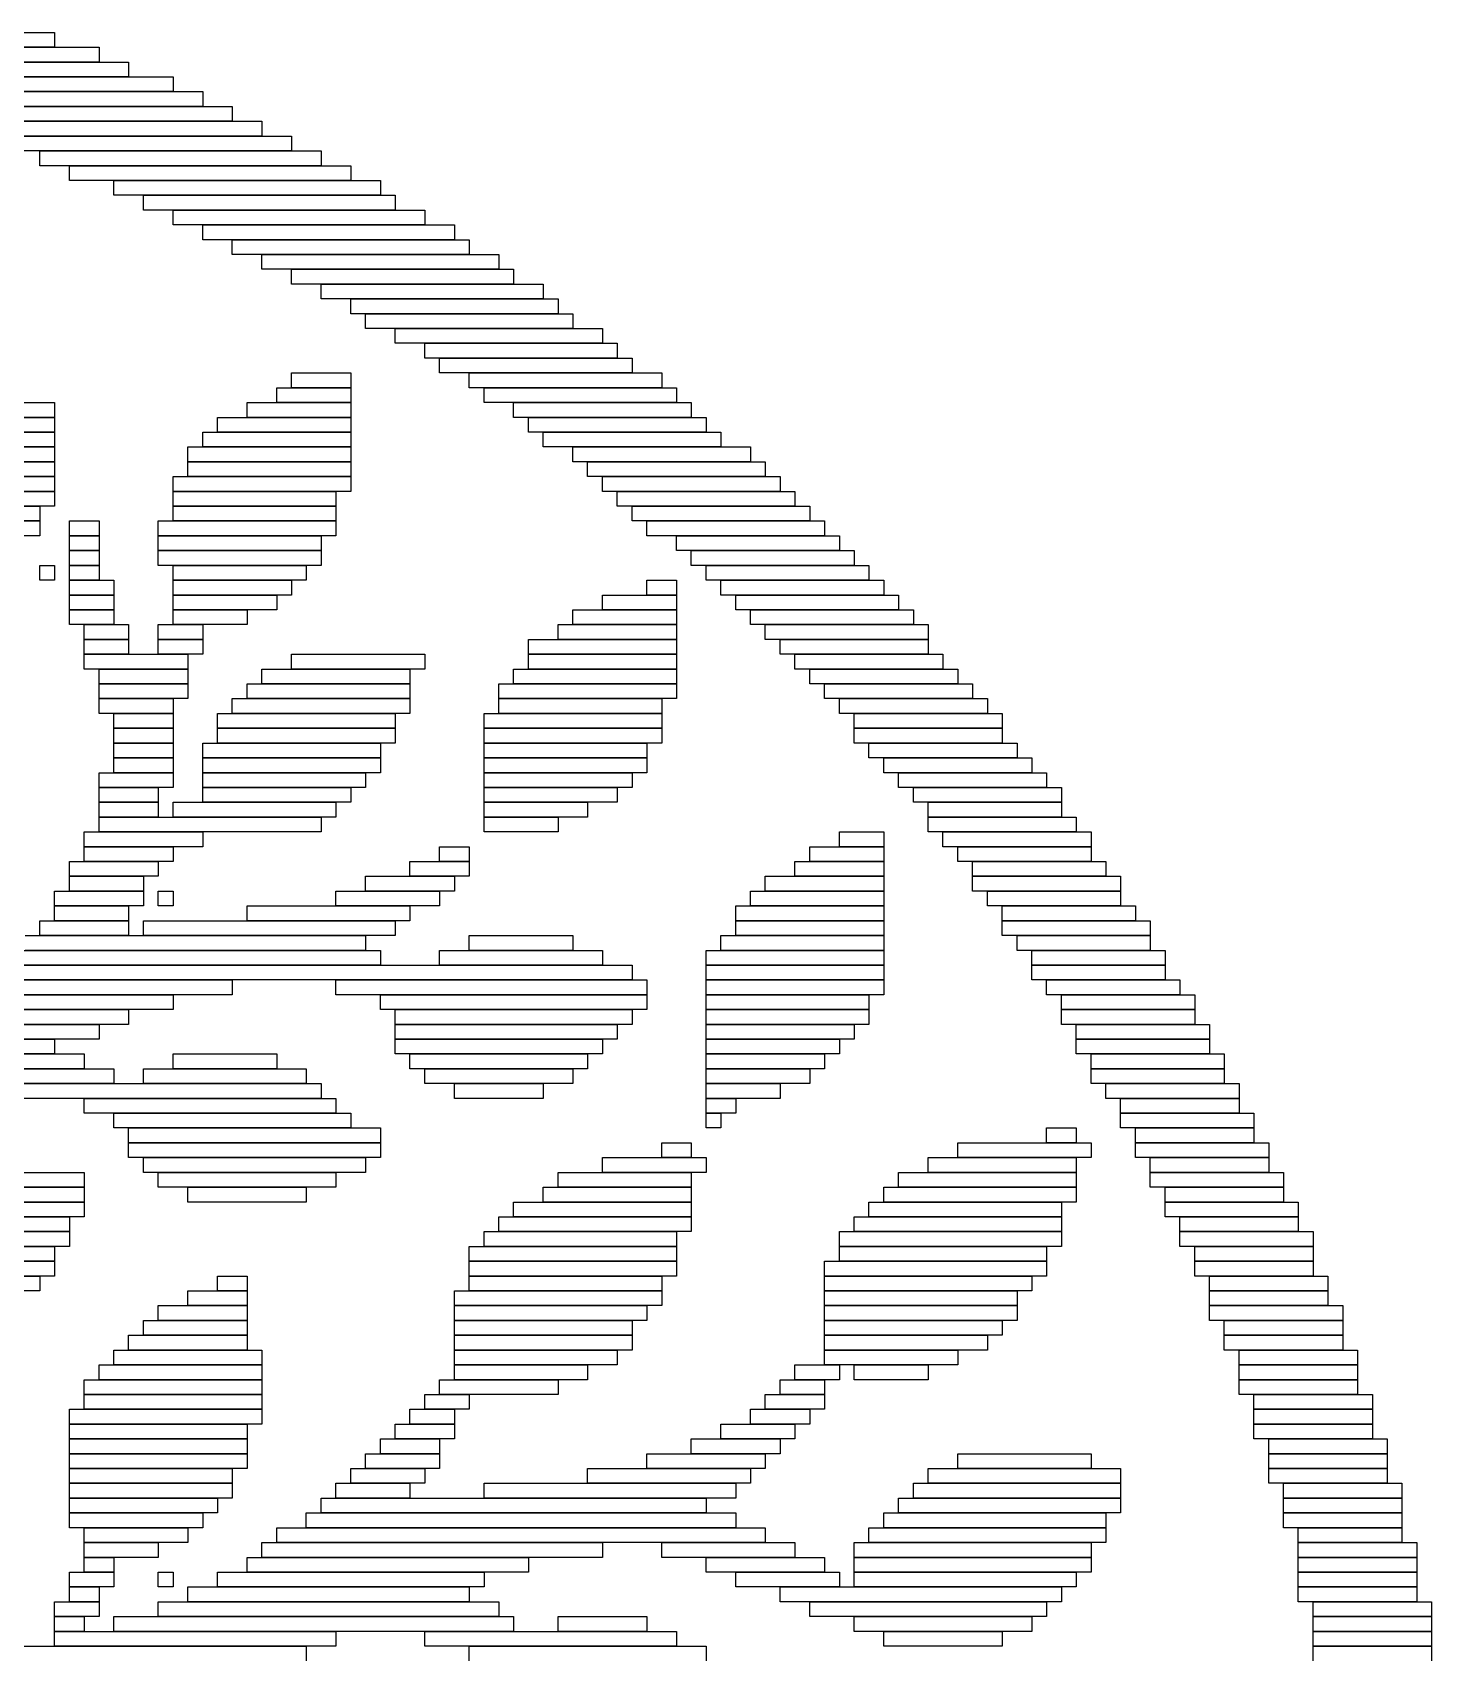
# Model space of a CAD drawing. Extents: x 366 to 657, y 364 to 660.
# Drawn here: x 559.5 to 654, y 542.5 to 652 of the extents above; entities that cross this region are included whole.
import ezdxf

# ---------------------------------------------------------------- set-up
doc = ezdxf.new("R2010")
doc.units = 0

msp = doc.modelspace()

# ---------------------------------------------------------------- linework, layer by layer
for p, q in [((522, 652), (561, 652)), ((561, 652), (561, 651)), ((561, 651), (522, 651)), ((531, 651), (564, 651)), ((564, 651), (564, 650)), ((564, 650), (531, 650)), ((537, 650), (566, 650)), ((566, 650), (566, 649)), ((566, 649), (537, 649)), ((542, 649), (569, 649)), ((569, 649), (569, 648)), ((569, 648), (542, 648)), ((547, 648), (571, 648)), ((571, 648), (571, 647)), ((571, 647), (547, 647)), ((550, 647), (573, 647)), ((573, 647), (573, 646)), ((573, 646), (550, 646)), ((553, 646), (575, 646)), ((575, 645), (553, 645)), ((557, 645), (577, 645)), ((575, 646), (575, 645)), ((577, 645), (577, 644)), ((577, 644), (557, 644)), ((560, 644), (579, 644)), ((560, 643), (560, 644)), ((579, 644), (579, 643)), ((579, 643), (560, 643)), ((562, 643), (581, 643)), ((562, 642), (562, 643)), ((581, 643), (581, 642)), ((581, 642), (562, 642)), ((565, 642), (583, 642)), ((565, 641), (565, 642)), ((583, 642), (583, 641)), ((583, 641), (565, 641)), ((567, 641), (584, 641)), ((567, 640), (567, 641)), ((584, 641), (584, 640)), ((584, 640), (567, 640)), ((569, 640), (586, 640)), ((569, 639), (569, 640)), ((586, 640), (586, 639)), ((586, 639), (569, 639)), ((571, 639), (588, 639)), ((571, 638), (571, 639)), ((588, 639), (588, 638)), ((588, 638), (571, 638)), ((573, 638), (589, 638)), ((573, 637), (573, 638)), ((589, 638), (589, 637)), ((589, 637), (573, 637)), ((575, 637), (591, 637)), ((575, 636), (575, 637)), ((591, 637), (591, 636)), ((591, 636), (575, 636)), ((577, 636), (592, 636)), ((577, 635), (577, 636)), ((592, 636), (592, 635)), ((592, 635), (577, 635)), ((579, 635), (594, 635)), ((579, 634), (579, 635)), ((594, 635), (594, 634)), ((594, 634), (579, 634)), ((581, 634), (595, 634)), ((581, 633), (581, 634)), ((595, 633), (581, 633)), ((582, 633), (596, 633)), ((582, 632), (582, 633)), ((595, 634), (595, 633)), ((596, 633), (596, 632)), ((596, 632), (582, 632)), ((584, 632), (598, 632)), ((584, 631), (584, 632)), ((598, 632), (598, 631)), ((598, 631), (584, 631)), ((586, 631), (599, 631)), ((586, 630), (586, 631)), ((599, 631), (599, 630)), ((599, 630), (586, 630)), ((587, 630), (600, 630)), ((587, 629), (587, 630)), ((600, 630), (600, 629)), ((577, 629), (581, 629)), ((577, 628), (577, 629)), ((581, 629), (581, 628)), ((600, 629), (587, 629)), ((589, 629), (602, 629)), ((589, 628), (589, 629)), ((602, 629), (602, 628)), ((576, 628), (581, 628)), ((576, 627), (576, 628)), ((581, 628), (577, 628)), ((581, 628), (581, 627)), ((602, 628), (589, 628)), ((590, 628), (603, 628)), ((590, 627), (590, 628)), ((603, 628), (603, 627)), ((557, 627), (561, 627)), ((561, 627), (561, 626)), ((574, 627), (581, 627)), ((574, 626), (574, 627)), ((581, 627), (576, 627)), ((581, 627), (581, 626)), ((603, 627), (590, 627)), ((592, 627), (604, 627)), ((592, 626), (592, 627)), ((604, 627), (604, 626)), ((554, 626), (561, 626)), ((561, 626), (557, 626)), ((561, 626), (561, 625)), ((572, 626), (581, 626)), ((572, 625), (572, 626)), ((581, 626), (574, 626)), ((581, 626), (581, 625)), ((604, 626), (592, 626)), ((593, 626), (605, 626)), ((593, 625), (593, 626)), ((605, 626), (605, 625)), ((553, 625), (561, 625)), ((561, 625), (554, 625)), ((561, 625), (561, 624)), ((571, 625), (581, 625)), ((571, 624), (571, 625)), ((581, 625), (572, 625)), ((581, 625), (581, 624)), ((605, 625), (593, 625)), ((594, 625), (606, 625)), ((594, 624), (594, 625)), ((606, 625), (606, 624)), ((551, 624), (561, 624)), ((561, 624), (553, 624)), ((561, 624), (561, 623)), ((570, 624), (581, 624)), ((570, 623), (570, 624)), ((581, 624), (571, 624)), ((581, 624), (581, 623)), ((606, 624), (594, 624)), ((596, 624), (608, 624)), ((596, 623), (596, 624)), ((608, 624), (608, 623)), ((549, 622), (561, 622)), ((550, 623), (561, 623)), ((561, 622), (550, 622)), ((561, 623), (551, 623)), ((561, 623), (561, 622)), ((561, 622), (561, 621)), ((569, 622), (581, 622)), ((569, 621), (569, 622)), ((581, 623), (570, 623)), ((570, 623), (581, 623)), ((570, 622), (570, 623)), ((581, 622), (570, 622)), ((581, 623), (581, 622)), ((581, 622), (581, 621)), ((608, 623), (596, 623)), ((597, 623), (609, 623)), ((597, 622), (597, 623)), ((609, 622), (597, 622)), ((598, 622), (610, 622)), ((598, 621), (598, 622)), ((609, 623), (609, 622)), ((610, 622), (610, 621)), ((561, 621), (549, 621)), ((549, 621), (561, 621)), ((561, 621), (561, 620)), ((581, 621), (569, 621)), ((569, 621), (580, 621)), ((569, 620), (569, 621)), ((580, 621), (580, 620)), ((610, 621), (598, 621)), ((599, 621), (611, 621)), ((599, 620), (599, 621)), ((611, 621), (611, 620)), ((548, 620), (560, 620)), ((561, 620), (549, 620)), ((560, 620), (560, 619)), ((580, 620), (569, 620)), ((569, 620), (580, 620)), ((569, 619), (569, 620)), ((580, 620), (580, 619)), ((611, 620), (599, 620)), ((600, 620), (612, 620)), ((600, 619), (600, 620)), ((612, 620), (612, 619)), ((560, 619), (548, 619)), ((548, 619), (560, 619)), ((560, 619), (560, 618)), ((562, 619), (564, 619)), ((562, 618), (562, 619)), ((564, 619), (564, 618)), ((568, 619), (580, 619)), ((568, 618), (568, 619)), ((580, 619), (569, 619)), ((580, 619), (580, 618)), ((612, 619), (600, 619)), ((601, 619), (613, 619)), ((601, 618), (601, 619)), ((613, 619), (613, 618)), ((560, 618), (548, 618)), ((564, 618), (562, 618)), ((562, 618), (564, 618)), ((562, 617), (562, 618)), ((564, 618), (564, 617)), ((580, 618), (568, 618)), ((568, 618), (579, 618)), ((568, 617), (568, 618)), ((579, 618), (579, 617)), ((613, 618), (601, 618)), ((603, 618), (614, 618)), ((603, 617), (603, 618)), ((614, 618), (614, 617)), ((564, 617), (562, 617)), ((562, 617), (564, 617)), ((562, 616), (562, 617)), ((564, 617), (564, 616)), ((579, 617), (568, 617)), ((568, 617), (579, 617)), ((568, 616), (568, 617)), ((579, 617), (579, 616)), ((614, 617), (603, 617)), ((604, 617), (615, 617)), ((604, 616), (604, 617)), ((615, 617), (615, 616)), ((560, 616), (561, 616)), ((560, 615), (560, 616)), ((561, 616), (561, 615)), ((564, 616), (562, 616)), ((562, 616), (564, 616)), ((562, 615), (562, 616)), ((564, 616), (564, 615)), ((579, 616), (568, 616)), ((569, 616), (578, 616)), ((569, 615), (569, 616)), ((578, 616), (578, 615)), ((615, 616), (604, 616)), ((605, 616), (616, 616)), ((605, 615), (605, 616)), ((616, 616), (616, 615)), ((561, 615), (560, 615)), ((564, 615), (562, 615)), ((562, 615), (565, 615)), ((562, 614), (562, 615)), ((565, 615), (565, 614)), ((578, 615), (569, 615)), ((569, 615), (577, 615)), ((569, 614), (569, 615)), ((577, 615), (577, 614)), ((601, 615), (603, 615)), ((601, 614), (601, 615)), ((603, 615), (603, 614)), ((616, 615), (605, 615)), ((606, 615), (617, 615)), ((606, 614), (606, 615)), ((617, 615), (617, 614)), ((565, 614), (562, 614)), ((562, 614), (565, 614)), ((562, 613), (562, 614)), ((565, 614), (565, 613)), ((577, 614), (569, 614)), ((569, 614), (576, 614)), ((569, 613), (569, 614)), ((576, 614), (576, 613)), ((598, 614), (603, 614)), ((598, 613), (598, 614)), ((603, 614), (601, 614)), ((603, 614), (603, 613)), ((617, 614), (606, 614)), ((607, 614), (618, 614)), ((607, 613), (607, 614)), ((618, 614), (618, 613)), ((565, 613), (562, 613)), ((562, 613), (565, 613)), ((562, 612), (562, 613)), ((565, 613), (565, 612)), ((576, 613), (569, 613)), ((569, 613), (574, 613)), ((569, 612), (569, 613)), ((574, 613), (574, 612)), ((596, 613), (603, 613)), ((596, 612), (596, 613)), ((603, 613), (598, 613)), ((603, 613), (603, 612)), ((618, 613), (607, 613)), ((608, 613), (619, 613)), ((608, 612), (608, 613)), ((619, 613), (619, 612)), ((565, 612), (562, 612)), ((563, 612), (566, 612)), ((563, 611), (563, 612)), ((566, 612), (566, 611)), ((568, 612), (571, 612)), ((568, 611), (568, 612)), ((574, 612), (569, 612)), ((571, 612), (571, 611)), ((595, 612), (603, 612)), ((595, 611), (595, 612)), ((603, 612), (596, 612)), ((603, 612), (603, 611)), ((619, 612), (608, 612)), ((609, 612), (620, 612)), ((609, 611), (609, 612)), ((620, 612), (620, 611)), ((566, 611), (563, 611)), ((563, 611), (566, 611)), ((563, 610), (563, 611)), ((566, 610), (563, 610)), ((563, 610), (570, 610)), ((563, 609), (563, 610)), ((566, 611), (566, 610)), ((571, 611), (568, 611)), ((568, 611), (571, 611)), ((568, 610), (568, 611)), ((571, 610), (568, 610)), ((570, 610), (570, 609)), ((571, 611), (571, 610)), ((577, 610), (586, 610)), ((577, 609), (577, 610)), ((586, 610), (586, 609)), ((593, 611), (603, 611)), ((593, 610), (593, 611)), ((603, 610), (593, 610)), ((593, 610), (603, 610)), ((593, 609), (593, 610)), ((603, 611), (595, 611)), ((603, 611), (603, 610)), ((603, 610), (603, 609)), ((620, 611), (609, 611)), ((610, 611), (620, 611)), ((610, 610), (610, 611)), ((620, 610), (610, 610)), ((611, 610), (621, 610)), ((611, 609), (611, 610)), ((620, 611), (620, 610)), ((621, 610), (621, 609)), ((570, 609), (563, 609)), ((564, 609), (570, 609)), ((564, 608), (564, 609)), ((570, 609), (570, 608)), ((575, 609), (585, 609)), ((575, 608), (575, 609)), ((586, 609), (577, 609)), ((585, 609), (585, 608)), ((592, 609), (603, 609)), ((592, 608), (592, 609)), ((603, 609), (593, 609)), ((603, 609), (603, 608)), ((621, 609), (611, 609)), ((612, 609), (622, 609)), ((612, 608), (612, 609)), ((622, 609), (622, 608)), ((570, 608), (564, 608)), ((564, 608), (570, 608)), ((564, 607), (564, 608)), ((570, 608), (570, 607)), ((574, 608), (585, 608)), ((574, 607), (574, 608)), ((585, 608), (575, 608)), ((585, 608), (585, 607)), ((591, 608), (603, 608)), ((591, 607), (591, 608)), ((603, 608), (592, 608)), ((603, 608), (603, 607)), ((622, 608), (612, 608)), ((613, 608), (623, 608)), ((613, 607), (613, 608)), ((623, 608), (623, 607)), ((570, 607), (564, 607)), ((564, 607), (569, 607)), ((564, 606), (564, 607)), ((569, 607), (569, 606)), ((573, 607), (585, 607)), ((573, 606), (573, 607)), ((585, 607), (574, 607)), ((585, 607), (585, 606)), ((603, 607), (591, 607)), ((591, 607), (602, 607)), ((591, 606), (591, 607)), ((602, 607), (602, 606)), ((623, 607), (613, 607)), ((614, 607), (624, 607)), ((614, 606), (614, 607)), ((624, 607), (624, 606)), ((569, 606), (564, 606)), ((565, 606), (569, 606)), ((565, 605), (565, 606)), ((569, 606), (569, 605)), ((572, 606), (584, 606)), ((572, 605), (572, 606)), ((585, 606), (573, 606)), ((584, 606), (584, 605)), ((590, 606), (602, 606)), ((590, 605), (590, 606)), ((602, 606), (591, 606)), ((602, 606), (602, 605)), ((624, 606), (614, 606)), ((615, 606), (625, 606)), ((615, 605), (615, 606)), ((625, 606), (625, 605)), ((569, 605), (565, 605)), ((565, 605), (569, 605)), ((565, 604), (565, 605)), ((569, 605), (569, 604)), ((584, 605), (572, 605)), ((572, 605), (584, 605)), ((572, 604), (572, 605)), ((584, 605), (584, 604)), ((602, 605), (590, 605)), ((590, 605), (602, 605)), ((590, 604), (590, 605)), ((602, 605), (602, 604)), ((625, 605), (615, 605)), ((615, 605), (625, 605)), ((615, 604), (615, 605)), ((625, 605), (625, 604)), ((569, 604), (565, 604)), ((565, 604), (569, 604)), ((565, 603), (565, 604)), ((569, 604), (569, 603)), ((571, 604), (583, 604)), ((571, 603), (571, 604)), ((584, 604), (572, 604)), ((583, 604), (583, 603)), ((602, 604), (590, 604)), ((590, 604), (601, 604)), ((590, 603), (590, 604)), ((601, 604), (601, 603)), ((625, 604), (615, 604)), ((616, 604), (626, 604)), ((616, 603), (616, 604)), ((626, 604), (626, 603)), ((569, 603), (565, 603)), ((565, 603), (569, 603)), ((565, 602), (565, 603)), ((569, 603), (569, 602)), ((583, 603), (571, 603)), ((571, 603), (583, 603)), ((571, 602), (571, 603)), ((583, 603), (583, 602)), ((601, 603), (590, 603)), ((590, 603), (601, 603)), ((590, 602), (590, 603)), ((601, 603), (601, 602)), ((626, 603), (616, 603)), ((617, 603), (627, 603)), ((617, 602), (617, 603)), ((627, 603), (627, 602)), ((564, 602), (569, 602)), ((564, 601), (564, 602)), ((569, 602), (565, 602)), ((569, 602), (569, 601)), ((583, 602), (571, 602)), ((571, 602), (582, 602)), ((571, 601), (571, 602)), ((582, 602), (582, 601)), ((601, 602), (590, 602)), ((590, 602), (600, 602)), ((590, 601), (590, 602)), ((600, 602), (600, 601)), ((627, 602), (617, 602)), ((618, 602), (628, 602)), ((618, 601), (618, 602)), ((628, 602), (628, 601)), ((569, 601), (564, 601)), ((564, 601), (568, 601)), ((564, 600), (564, 601)), ((568, 601), (568, 600)), ((582, 601), (571, 601)), ((571, 601), (581, 601)), ((571, 600), (571, 601)), ((581, 601), (581, 600)), ((600, 601), (590, 601)), ((590, 601), (599, 601)), ((590, 600), (590, 601)), ((599, 601), (599, 600)), ((628, 601), (618, 601)), ((619, 601), (629, 601)), ((619, 600), (619, 601)), ((629, 601), (629, 600)), ((568, 600), (564, 600)), ((564, 600), (568, 600)), ((564, 599), (564, 600)), ((568, 599), (564, 599)), ((564, 599), (579, 599)), ((564, 598), (564, 599)), ((568, 600), (568, 599)), ((569, 600), (580, 600)), ((569, 599), (569, 600)), ((580, 599), (569, 599)), ((581, 600), (571, 600)), ((579, 599), (579, 598)), ((580, 600), (580, 599)), ((599, 600), (590, 600)), ((590, 600), (597, 600)), ((590, 599), (590, 600)), ((597, 599), (590, 599)), ((590, 599), (595, 599)), ((590, 598), (590, 599)), ((595, 599), (595, 598)), ((597, 600), (597, 599)), ((629, 600), (619, 600)), ((620, 600), (629, 600)), ((620, 599), (620, 600)), ((629, 599), (620, 599)), ((620, 599), (630, 599)), ((620, 598), (620, 599)), ((629, 600), (629, 599)), ((630, 599), (630, 598)), ((563, 598), (571, 598)), ((563, 597), (563, 598)), ((579, 598), (564, 598)), ((571, 598), (571, 597)), ((595, 598), (590, 598)), ((614, 598), (617, 598)), ((614, 597), (614, 598)), ((617, 598), (617, 597)), ((630, 598), (620, 598)), ((621, 598), (631, 598)), ((621, 597), (621, 598)), ((631, 598), (631, 597)), ((571, 597), (563, 597)), ((563, 597), (569, 597)), ((563, 596), (563, 597)), ((569, 597), (569, 596)), ((587, 597), (589, 597)), ((587, 596), (587, 597)), ((589, 597), (589, 596)), ((612, 597), (617, 597)), ((612, 596), (612, 597)), ((617, 597), (614, 597)), ((617, 597), (617, 596)), ((631, 597), (621, 597)), ((622, 597), (631, 597)), ((622, 596), (622, 597)), ((631, 597), (631, 596)), ((562, 596), (568, 596)), ((562, 595), (562, 596)), ((569, 596), (563, 596)), ((568, 596), (568, 595)), ((585, 596), (589, 596)), ((585, 595), (585, 596)), ((589, 596), (587, 596)), ((589, 596), (589, 595)), ((611, 596), (617, 596)), ((611, 595), (611, 596)), ((617, 596), (612, 596)), ((617, 596), (617, 595)), ((631, 596), (622, 596)), ((623, 596), (632, 596)), ((623, 595), (623, 596)), ((632, 596), (632, 595)), ((568, 595), (562, 595)), ((562, 595), (567, 595)), ((562, 594), (562, 595)), ((567, 595), (567, 594)), ((582, 595), (588, 595)), ((582, 594), (582, 595)), ((589, 595), (585, 595)), ((588, 595), (588, 594)), ((609, 595), (617, 595)), ((609, 594), (609, 595)), ((617, 595), (611, 595)), ((617, 595), (617, 594)), ((632, 595), (623, 595)), ((623, 595), (633, 595)), ((623, 594), (623, 595)), ((633, 595), (633, 594)), ((561, 594), (567, 594)), ((561, 593), (561, 594)), ((567, 594), (562, 594)), ((567, 594), (567, 593)), ((568, 594), (569, 594)), ((568, 593), (568, 594)), ((569, 594), (569, 593)), ((580, 594), (587, 594)), ((580, 593), (580, 594)), ((588, 594), (582, 594)), ((587, 594), (587, 593)), ((608, 594), (617, 594)), ((608, 593), (608, 594)), ((617, 594), (609, 594)), ((617, 594), (617, 593)), ((633, 594), (623, 594)), ((624, 594), (633, 594)), ((624, 593), (624, 594)), ((633, 594), (633, 593)), ((567, 593), (561, 593)), ((561, 593), (566, 593)), ((561, 592), (561, 593)), ((566, 593), (566, 592)), ((569, 593), (568, 593)), ((574, 593), (585, 593)), ((574, 592), (574, 593)), ((587, 593), (580, 593)), ((585, 593), (585, 592)), ((607, 593), (617, 593)), ((607, 592), (607, 593)), ((617, 593), (608, 593)), ((617, 593), (617, 592)), ((633, 593), (624, 593)), ((625, 593), (634, 593)), ((625, 592), (625, 593)), ((634, 593), (634, 592)), ((560, 592), (566, 592)), ((560, 591), (560, 592)), ((566, 592), (561, 592)), ((566, 592), (566, 591)), ((567, 592), (584, 592)), ((567, 591), (567, 592)), ((585, 592), (574, 592)), ((584, 592), (584, 591)), ((617, 592), (607, 592)), ((607, 592), (617, 592)), ((607, 591), (607, 592)), ((617, 592), (617, 591)), ((634, 592), (625, 592)), ((625, 592), (635, 592)), ((625, 591), (625, 592)), ((635, 592), (635, 591)), ((559, 591), (582, 591)), ((566, 591), (560, 591)), ((584, 591), (567, 591)), ((582, 591), (582, 590)), ((589, 591), (596, 591)), ((589, 590), (589, 591)), ((596, 591), (596, 590)), ((606, 591), (617, 591)), ((606, 590), (606, 591)), ((617, 591), (607, 591)), ((617, 591), (617, 590)), ((635, 591), (625, 591)), ((626, 591), (635, 591)), ((626, 590), (626, 591)), ((635, 591), (635, 590)), ((558, 590), (583, 590)), ((582, 590), (559, 590)), ((583, 590), (583, 589)), ((587, 590), (598, 590)), ((587, 589), (587, 590)), ((596, 590), (589, 590)), ((598, 590), (598, 589)), ((605, 590), (617, 590)), ((605, 589), (605, 590)), ((617, 590), (606, 590)), ((617, 590), (617, 589)), ((635, 590), (626, 590)), ((627, 590), (636, 590)), ((627, 589), (627, 590)), ((636, 590), (636, 589)), ((557, 589), (600, 589)), ((583, 589), (558, 589)), ((598, 589), (587, 589)), ((600, 589), (600, 588)), ((617, 589), (605, 589)), ((605, 589), (617, 589)), ((605, 588), (605, 589)), ((617, 589), (617, 588)), ((636, 589), (627, 589)), ((627, 589), (636, 589)), ((627, 588), (627, 589)), ((636, 589), (636, 588)), ((553, 587), (569, 587)), ((555, 588), (573, 588)), ((573, 587), (555, 587)), ((600, 588), (557, 588)), ((569, 587), (569, 586)), ((573, 588), (573, 587)), ((580, 588), (601, 588)), ((580, 587), (580, 588)), ((601, 587), (580, 587)), ((583, 587), (601, 587)), ((583, 586), (583, 587)), ((601, 588), (601, 587)), ((601, 587), (601, 586)), ((617, 588), (605, 588)), ((605, 588), (617, 588)), ((605, 587), (605, 588)), ((617, 587), (605, 587)), ((605, 587), (616, 587)), ((605, 586), (605, 587)), ((616, 587), (616, 586)), ((617, 588), (617, 587)), ((636, 588), (627, 588)), ((628, 588), (637, 588)), ((628, 587), (628, 588)), ((637, 587), (628, 587)), ((629, 587), (638, 587)), ((629, 586), (629, 587)), ((637, 588), (637, 587)), ((638, 587), (638, 586)), ((551, 586), (566, 586)), ((569, 586), (553, 586)), ((566, 586), (566, 585)), ((601, 586), (583, 586)), ((584, 586), (600, 586)), ((584, 585), (584, 586)), ((600, 586), (600, 585)), ((616, 586), (605, 586)), ((605, 586), (616, 586)), ((605, 585), (605, 586)), ((616, 586), (616, 585)), ((638, 586), (629, 586)), ((629, 586), (638, 586)), ((629, 585), (629, 586)), ((638, 586), (638, 585)), ((549, 585), (564, 585)), ((566, 585), (551, 585)), ((564, 585), (564, 584)), ((600, 585), (584, 585)), ((584, 585), (599, 585)), ((584, 584), (584, 585)), ((599, 585), (599, 584)), ((616, 585), (605, 585)), ((605, 585), (615, 585)), ((605, 584), (605, 585)), ((615, 585), (615, 584)), ((638, 585), (629, 585)), ((630, 585), (639, 585)), ((630, 584), (630, 585)), ((639, 585), (639, 584)), ((548, 584), (561, 584)), ((564, 584), (549, 584)), ((561, 584), (561, 583)), ((599, 584), (584, 584)), ((584, 584), (598, 584)), ((584, 583), (584, 584)), ((598, 584), (598, 583)), ((615, 584), (605, 584)), ((605, 584), (614, 584)), ((605, 583), (605, 584)), ((614, 584), (614, 583)), ((639, 584), (630, 584)), ((630, 584), (639, 584)), ((630, 583), (630, 584)), ((639, 584), (639, 583)), ((546, 583), (563, 583)), ((561, 583), (548, 583)), ((563, 583), (563, 582)), ((569, 583), (576, 583)), ((569, 582), (569, 583)), ((576, 583), (576, 582)), ((598, 583), (584, 583)), ((585, 583), (597, 583)), ((585, 582), (585, 583)), ((597, 583), (597, 582)), ((614, 583), (605, 583)), ((605, 583), (613, 583)), ((605, 582), (605, 583)), ((613, 583), (613, 582)), ((639, 583), (630, 583)), ((631, 583), (640, 583)), ((631, 582), (631, 583)), ((640, 583), (640, 582)), ((545, 582), (565, 582)), ((563, 582), (546, 582)), ((565, 582), (565, 581)), ((567, 582), (578, 582)), ((567, 581), (567, 582)), ((576, 582), (569, 582)), ((578, 582), (578, 581)), ((597, 582), (585, 582)), ((586, 582), (596, 582)), ((586, 581), (586, 582)), ((596, 582), (596, 581)), ((613, 582), (605, 582)), ((605, 582), (612, 582)), ((605, 581), (605, 582)), ((612, 582), (612, 581)), ((640, 582), (631, 582)), ((631, 582), (640, 582)), ((631, 581), (631, 582)), ((640, 582), (640, 581)), ((565, 581), (545, 581)), ((558, 581), (579, 581)), ((578, 581), (567, 581)), ((579, 581), (579, 580)), ((596, 581), (586, 581)), ((588, 581), (594, 581)), ((588, 580), (588, 581)), ((594, 581), (594, 580)), ((612, 581), (605, 581)), ((605, 581), (610, 581)), ((605, 580), (605, 581)), ((610, 581), (610, 580)), ((640, 581), (631, 581)), ((632, 581), (641, 581)), ((632, 580), (632, 581)), ((641, 581), (641, 580)), ((579, 580), (558, 580)), ((563, 580), (580, 580)), ((563, 579), (563, 580)), ((580, 580), (580, 579)), ((594, 580), (588, 580)), ((610, 580), (605, 580)), ((605, 580), (607, 580)), ((605, 579), (605, 580)), ((607, 580), (607, 579)), ((641, 580), (632, 580)), ((633, 580), (641, 580)), ((633, 579), (633, 580)), ((641, 580), (641, 579)), ((580, 579), (563, 579)), ((565, 579), (581, 579)), ((565, 578), (565, 579)), ((581, 579), (581, 578)), ((607, 579), (605, 579)), ((605, 579), (606, 579)), ((605, 578), (605, 579)), ((606, 579), (606, 578)), ((641, 579), (633, 579)), ((633, 579), (642, 579)), ((633, 578), (633, 579)), ((642, 579), (642, 578)), ((581, 578), (565, 578)), ((566, 578), (583, 578)), ((566, 577), (566, 578)), ((583, 578), (583, 577)), ((606, 578), (605, 578)), ((628, 578), (630, 578)), ((628, 577), (628, 578)), ((630, 578), (630, 577)), ((642, 578), (633, 578)), ((634, 578), (642, 578)), ((634, 577), (634, 578)), ((642, 578), (642, 577)), ((583, 577), (566, 577)), ((566, 577), (583, 577)), ((566, 576), (566, 577)), ((583, 576), (566, 576)), ((567, 576), (582, 576)), ((567, 575), (567, 576)), ((582, 576), (582, 575)), ((583, 577), (583, 576)), ((598, 576), (605, 576)), ((598, 575), (598, 576)), ((602, 577), (604, 577)), ((602, 576), (602, 577)), ((604, 576), (602, 576)), ((604, 577), (604, 576)), ((605, 576), (605, 575)), ((620, 576), (630, 576)), ((620, 575), (620, 576)), ((622, 577), (631, 577)), ((622, 576), (622, 577)), ((631, 576), (622, 576)), ((630, 577), (628, 577)), ((630, 576), (630, 575)), ((631, 577), (631, 576)), ((642, 577), (634, 577)), ((634, 577), (643, 577)), ((634, 576), (634, 577)), ((643, 576), (634, 576)), ((635, 576), (643, 576)), ((635, 575), (635, 576)), ((643, 577), (643, 576)), ((643, 576), (643, 575)), ((553, 575), (563, 575)), ((563, 575), (563, 574)), ((582, 575), (567, 575)), ((568, 575), (580, 575)), ((568, 574), (568, 575)), ((580, 575), (580, 574)), ((595, 575), (604, 575)), ((595, 574), (595, 575)), ((605, 575), (598, 575)), ((604, 575), (604, 574)), ((618, 575), (630, 575)), ((618, 574), (618, 575)), ((630, 575), (620, 575)), ((630, 575), (630, 574)), ((643, 575), (635, 575)), ((635, 575), (644, 575)), ((635, 574), (635, 575)), ((644, 575), (644, 574)), ((551, 574), (563, 574)), ((563, 574), (553, 574)), ((563, 574), (563, 573)), ((580, 574), (568, 574)), ((570, 574), (578, 574)), ((570, 573), (570, 574)), ((578, 574), (578, 573)), ((594, 574), (604, 574)), ((594, 573), (594, 574)), ((604, 574), (595, 574)), ((604, 574), (604, 573)), ((617, 574), (630, 574)), ((617, 573), (617, 574)), ((630, 574), (618, 574)), ((630, 574), (630, 573)), ((644, 574), (635, 574)), ((636, 574), (644, 574)), ((636, 573), (636, 574)), ((644, 574), (644, 573)), ((550, 573), (563, 573)), ((563, 573), (551, 573)), ((563, 573), (563, 572)), ((578, 573), (570, 573)), ((592, 573), (604, 573)), ((592, 572), (592, 573)), ((604, 573), (594, 573)), ((604, 573), (604, 572)), ((616, 573), (629, 573)), ((616, 572), (616, 573)), ((630, 573), (617, 573)), ((629, 573), (629, 572)), ((644, 573), (636, 573)), ((636, 573), (645, 573)), ((636, 572), (636, 573)), ((645, 573), (645, 572)), ((549, 572), (562, 572)), ((563, 572), (550, 572)), ((562, 572), (562, 571)), ((591, 572), (604, 572)), ((591, 571), (591, 572)), ((604, 572), (592, 572)), ((604, 572), (604, 571)), ((615, 572), (629, 572)), ((615, 571), (615, 572)), ((629, 572), (616, 572)), ((629, 572), (629, 571)), ((645, 572), (636, 572)), ((637, 572), (645, 572)), ((637, 571), (637, 572)), ((645, 572), (645, 571)), ((548, 571), (562, 571)), ((562, 571), (549, 571)), ((562, 571), (562, 570)), ((590, 571), (603, 571)), ((590, 570), (590, 571)), ((604, 571), (591, 571)), ((603, 571), (603, 570)), ((614, 571), (629, 571)), ((614, 570), (614, 571)), ((629, 571), (615, 571)), ((629, 571), (629, 570)), ((645, 571), (637, 571)), ((637, 571), (646, 571)), ((637, 570), (637, 571)), ((646, 571), (646, 570)), ((547, 570), (561, 570)), ((562, 570), (548, 570)), ((561, 570), (561, 569)), ((589, 570), (603, 570)), ((589, 569), (589, 570)), ((603, 570), (590, 570)), ((603, 570), (603, 569)), ((629, 570), (614, 570)), ((614, 570), (628, 570)), ((614, 569), (614, 570)), ((628, 570), (628, 569)), ((646, 570), (637, 570)), ((638, 570), (646, 570)), ((638, 569), (638, 570)), ((646, 570), (646, 569)), ((561, 569), (547, 569)), ((547, 569), (561, 569)), ((561, 569), (561, 568)), ((603, 569), (589, 569)), ((589, 569), (603, 569)), ((589, 568), (589, 569)), ((603, 569), (603, 568)), ((613, 569), (628, 569)), ((613, 568), (613, 569)), ((628, 569), (614, 569)), ((628, 569), (628, 568)), ((646, 569), (638, 569)), ((638, 569), (646, 569)), ((638, 568), (638, 569)), ((646, 569), (646, 568)), ((561, 568), (547, 568)), ((547, 568), (560, 568)), ((560, 568), (560, 567)), ((572, 568), (574, 568)), ((572, 567), (572, 568)), ((574, 568), (574, 567)), ((603, 568), (589, 568)), ((589, 568), (602, 568)), ((589, 567), (589, 568)), ((602, 568), (602, 567)), ((628, 568), (613, 568)), ((613, 568), (627, 568)), ((613, 567), (613, 568)), ((627, 568), (627, 567)), ((646, 568), (638, 568)), ((639, 568), (647, 568)), ((639, 567), (639, 568)), ((647, 568), (647, 567)), ((560, 567), (547, 567)), ((570, 567), (574, 567)), ((570, 566), (570, 567)), ((574, 567), (572, 567)), ((574, 567), (574, 566)), ((588, 567), (602, 567)), ((588, 566), (588, 567)), ((602, 567), (589, 567)), ((602, 567), (602, 566)), ((627, 567), (613, 567)), ((613, 567), (626, 567)), ((613, 566), (613, 567)), ((626, 567), (626, 566)), ((647, 567), (639, 567)), ((639, 567), (647, 567)), ((639, 566), (639, 567)), ((647, 567), (647, 566)), ((568, 566), (574, 566)), ((568, 565), (568, 566)), ((574, 566), (570, 566)), ((574, 566), (574, 565)), ((602, 566), (588, 566)), ((588, 566), (601, 566)), ((588, 565), (588, 566)), ((601, 566), (601, 565)), ((626, 566), (613, 566)), ((613, 566), (626, 566)), ((613, 565), (613, 566)), ((626, 566), (626, 565)), ((647, 566), (639, 566)), ((639, 566), (648, 566)), ((639, 565), (639, 566)), ((648, 566), (648, 565)), ((566, 564), (574, 564)), ((566, 563), (566, 564)), ((567, 565), (574, 565)), ((567, 564), (567, 565)), ((574, 564), (567, 564)), ((574, 565), (568, 565)), ((574, 565), (574, 564)), ((574, 564), (574, 563)), ((601, 565), (588, 565)), ((588, 565), (600, 565)), ((588, 564), (588, 565)), ((600, 564), (588, 564)), ((588, 564), (600, 564)), ((588, 563), (588, 564)), ((600, 565), (600, 564)), ((600, 564), (600, 563)), ((626, 565), (613, 565)), ((613, 565), (625, 565)), ((613, 564), (613, 565)), ((625, 564), (613, 564)), ((613, 564), (624, 564)), ((613, 563), (613, 564)), ((624, 564), (624, 563)), ((625, 565), (625, 564)), ((648, 565), (639, 565)), ((640, 565), (648, 565)), ((640, 564), (640, 565)), ((648, 564), (640, 564)), ((640, 564), (648, 564)), ((640, 563), (640, 564)), ((648, 565), (648, 564)), ((648, 564), (648, 563)), ((565, 563), (575, 563)), ((565, 562), (565, 563)), ((574, 563), (566, 563)), ((575, 563), (575, 562)), ((600, 563), (588, 563)), ((588, 563), (599, 563)), ((588, 562), (588, 563)), ((599, 563), (599, 562)), ((624, 563), (613, 563)), ((613, 563), (622, 563)), ((613, 562), (613, 563)), ((622, 563), (622, 562)), ((648, 563), (640, 563)), ((641, 563), (649, 563)), ((641, 562), (641, 563)), ((649, 563), (649, 562)), ((564, 562), (575, 562)), ((564, 561), (564, 562)), ((575, 562), (565, 562)), ((575, 562), (575, 561)), ((599, 562), (588, 562)), ((588, 562), (597, 562)), ((588, 561), (588, 562)), ((597, 562), (597, 561)), ((611, 562), (614, 562)), ((611, 561), (611, 562)), ((622, 562), (613, 562)), ((614, 562), (614, 561)), ((615, 562), (620, 562)), ((615, 561), (615, 562)), ((620, 562), (620, 561)), ((649, 562), (641, 562)), ((641, 562), (649, 562)), ((641, 561), (641, 562)), ((649, 562), (649, 561)), ((563, 561), (575, 561)), ((563, 560), (563, 561)), ((575, 561), (564, 561)), ((575, 561), (575, 560)), ((587, 561), (595, 561)), ((587, 560), (587, 561)), ((597, 561), (588, 561)), ((595, 561), (595, 560)), ((610, 561), (613, 561)), ((610, 560), (610, 561)), ((614, 561), (611, 561)), ((613, 561), (613, 560)), ((620, 561), (615, 561)), ((649, 561), (641, 561)), ((641, 561), (649, 561)), ((641, 560), (641, 561)), ((649, 561), (649, 560)), ((575, 560), (563, 560)), ((563, 560), (575, 560)), ((563, 559), (563, 560)), ((575, 560), (575, 559)), ((586, 560), (589, 560)), ((586, 559), (586, 560)), ((595, 560), (587, 560)), ((589, 560), (589, 559)), ((609, 560), (613, 560)), ((609, 559), (609, 560)), ((613, 560), (610, 560)), ((613, 560), (613, 559)), ((649, 560), (641, 560)), ((642, 560), (650, 560)), ((642, 559), (642, 560)), ((650, 560), (650, 559)), ((562, 559), (575, 559)), ((562, 558), (562, 559)), ((575, 559), (563, 559)), ((575, 559), (575, 558)), ((585, 559), (588, 559)), ((585, 558), (585, 559)), ((589, 559), (586, 559)), ((588, 559), (588, 558)), ((608, 559), (612, 559)), ((608, 558), (608, 559)), ((613, 559), (609, 559)), ((612, 559), (612, 558)), ((650, 559), (642, 559)), ((642, 559), (650, 559)), ((642, 558), (642, 559)), ((650, 559), (650, 558)), ((575, 558), (562, 558)), ((562, 558), (574, 558)), ((562, 557), (562, 558)), ((574, 558), (574, 557)), ((584, 558), (588, 558)), ((584, 557), (584, 558)), ((588, 558), (585, 558)), ((588, 558), (588, 557)), ((606, 558), (611, 558)), ((606, 557), (606, 558)), ((612, 558), (608, 558)), ((611, 558), (611, 557)), ((650, 558), (642, 558)), ((642, 558), (650, 558)), ((642, 557), (642, 558)), ((650, 558), (650, 557)), ((574, 557), (562, 557)), ((562, 557), (574, 557)), ((562, 556), (562, 557)), ((574, 557), (574, 556)), ((583, 557), (587, 557)), ((583, 556), (583, 557)), ((588, 557), (584, 557)), ((587, 557), (587, 556)), ((604, 557), (610, 557)), ((604, 556), (604, 557)), ((611, 557), (606, 557)), ((610, 557), (610, 556)), ((650, 557), (642, 557)), ((643, 557), (651, 557)), ((643, 556), (643, 557)), ((651, 557), (651, 556)), ((574, 556), (562, 556)), ((562, 556), (574, 556)), ((562, 555), (562, 556)), ((574, 556), (574, 555)), ((582, 556), (587, 556)), ((582, 555), (582, 556)), ((587, 556), (583, 556)), ((587, 556), (587, 555)), ((601, 556), (609, 556)), ((601, 555), (601, 556)), ((610, 556), (604, 556)), ((609, 556), (609, 555)), ((622, 556), (631, 556)), ((622, 555), (622, 556)), ((631, 556), (631, 555)), ((651, 556), (643, 556)), ((643, 556), (651, 556)), ((643, 555), (643, 556)), ((651, 556), (651, 555)), ((574, 555), (562, 555)), ((562, 555), (573, 555)), ((562, 554), (562, 555)), ((573, 555), (573, 554)), ((581, 555), (586, 555)), ((581, 554), (581, 555)), ((587, 555), (582, 555)), ((586, 555), (586, 554)), ((597, 555), (608, 555)), ((597, 554), (597, 555)), ((609, 555), (601, 555)), ((608, 555), (608, 554)), ((620, 555), (633, 555)), ((620, 554), (620, 555)), ((631, 555), (622, 555)), ((633, 555), (633, 554)), ((651, 555), (643, 555)), ((643, 555), (651, 555)), ((643, 554), (643, 555)), ((651, 555), (651, 554)), ((573, 554), (562, 554)), ((562, 554), (573, 554)), ((562, 553), (562, 554)), ((573, 553), (562, 553)), ((562, 553), (572, 553)), ((562, 552), (562, 553)), ((572, 553), (572, 552)), ((573, 554), (573, 553)), ((579, 553), (605, 553)), ((579, 552), (579, 553)), ((580, 554), (585, 554)), ((580, 553), (580, 554)), ((585, 553), (580, 553)), ((586, 554), (581, 554)), ((585, 554), (585, 553)), ((590, 554), (607, 554)), ((590, 553), (590, 554)), ((607, 553), (590, 553)), ((608, 554), (597, 554)), ((605, 553), (605, 552)), ((607, 554), (607, 553)), ((618, 553), (633, 553)), ((618, 552), (618, 553)), ((619, 554), (633, 554)), ((619, 553), (619, 554)), ((633, 553), (619, 553)), ((633, 554), (620, 554)), ((633, 554), (633, 553)), ((633, 553), (633, 552)), ((651, 554), (643, 554)), ((644, 554), (652, 554)), ((644, 553), (644, 554)), ((652, 553), (644, 553)), ((644, 553), (652, 553)), ((644, 552), (644, 553)), ((652, 554), (652, 553)), ((652, 553), (652, 552)), ((572, 552), (562, 552)), ((562, 552), (571, 552)), ((562, 551), (562, 552)), ((571, 552), (571, 551)), ((578, 552), (607, 552)), ((578, 551), (578, 552)), ((605, 552), (579, 552)), ((607, 552), (607, 551)), ((617, 552), (632, 552)), ((617, 551), (617, 552)), ((633, 552), (618, 552)), ((632, 552), (632, 551)), ((652, 552), (644, 552)), ((644, 552), (652, 552)), ((644, 551), (644, 552)), ((652, 552), (652, 551)), ((571, 551), (562, 551)), ((563, 551), (570, 551)), ((563, 550), (563, 551)), ((570, 551), (570, 550)), ((576, 551), (609, 551)), ((576, 550), (576, 551)), ((607, 551), (578, 551)), ((609, 551), (609, 550)), ((616, 551), (632, 551)), ((616, 550), (616, 551)), ((632, 551), (617, 551)), ((632, 551), (632, 550)), ((652, 551), (644, 551)), ((645, 551), (652, 551)), ((645, 550), (645, 551)), ((652, 551), (652, 550)), ((570, 550), (563, 550)), ((563, 550), (568, 550)), ((563, 549), (563, 550)), ((568, 550), (568, 549)), ((575, 550), (598, 550)), ((575, 549), (575, 550)), ((609, 550), (576, 550)), ((598, 550), (598, 549)), ((602, 550), (611, 550)), ((602, 549), (602, 550)), ((611, 550), (611, 549)), ((615, 550), (631, 550)), ((615, 549), (615, 550)), ((632, 550), (616, 550)), ((631, 550), (631, 549)), ((652, 550), (645, 550)), ((645, 550), (653, 550)), ((645, 549), (645, 550)), ((653, 550), (653, 549)), ((568, 549), (563, 549)), ((563, 549), (565, 549)), ((563, 548), (563, 549)), ((565, 549), (565, 548)), ((574, 549), (593, 549)), ((574, 548), (574, 549)), ((598, 549), (575, 549)), ((593, 549), (593, 548)), ((611, 549), (602, 549)), ((605, 549), (613, 549)), ((605, 548), (605, 549)), ((613, 549), (613, 548)), ((631, 549), (615, 549)), ((615, 549), (631, 549)), ((615, 548), (615, 549)), ((631, 549), (631, 548)), ((653, 549), (645, 549)), ((645, 549), (653, 549)), ((645, 548), (645, 549)), ((653, 549), (653, 548)), ((562, 548), (565, 548)), ((562, 547), (562, 548)), ((565, 548), (563, 548)), ((565, 548), (565, 547)), ((568, 548), (569, 548)), ((568, 547), (568, 548)), ((569, 548), (569, 547)), ((572, 548), (590, 548)), ((572, 547), (572, 548)), ((593, 548), (574, 548)), ((590, 548), (590, 547)), ((613, 548), (605, 548)), ((607, 548), (614, 548)), ((607, 547), (607, 548)), ((614, 548), (614, 547)), ((631, 548), (615, 548)), ((615, 548), (630, 548)), ((615, 547), (615, 548)), ((630, 548), (630, 547)), ((653, 548), (645, 548)), ((645, 548), (653, 548)), ((645, 547), (645, 548)), ((653, 548), (653, 547)), ((565, 547), (562, 547)), ((562, 547), (564, 547)), ((562, 546), (562, 547)), ((564, 547), (564, 546)), ((569, 547), (568, 547)), ((570, 547), (589, 547)), ((570, 546), (570, 547)), ((590, 547), (572, 547)), ((589, 547), (589, 546)), ((614, 547), (607, 547)), ((610, 547), (629, 547)), ((610, 546), (610, 547)), ((630, 547), (615, 547)), ((629, 547), (629, 546)), ((653, 547), (645, 547)), ((645, 547), (653, 547)), ((645, 546), (645, 547)), ((653, 547), (653, 546)), ((561, 546), (564, 546)), ((561, 545), (561, 546)), ((564, 546), (562, 546)), ((564, 546), (564, 545)), ((568, 546), (591, 546)), ((568, 545), (568, 546)), ((589, 546), (570, 546)), ((591, 546), (591, 545)), ((629, 546), (610, 546)), ((612, 546), (628, 546)), ((612, 545), (612, 546)), ((628, 546), (628, 545)), ((653, 546), (645, 546)), ((646, 546), (654, 546)), ((646, 545), (646, 546)), ((654, 546), (654, 545)), ((564, 545), (561, 545)), ((561, 545), (563, 545)), ((561, 544), (561, 545)), ((563, 545), (563, 544)), ((565, 545), (592, 545)), ((565, 544), (565, 545)), ((591, 545), (568, 545)), ((592, 545), (592, 544)), ((595, 545), (601, 545)), ((595, 544), (595, 545)), ((601, 545), (601, 544)), ((628, 545), (612, 545)), ((615, 545), (627, 545)), ((615, 544), (615, 545)), ((627, 545), (627, 544)), ((654, 545), (646, 545)), ((646, 545), (654, 545)), ((646, 544), (646, 545)), ((654, 545), (654, 544)), ((563, 544), (561, 544)), ((561, 544), (580, 544)), ((561, 543), (561, 544)), ((592, 544), (565, 544)), ((580, 544), (580, 543)), ((586, 544), (603, 544)), ((586, 543), (586, 544)), ((601, 544), (595, 544)), ((603, 544), (603, 543)), ((627, 544), (615, 544)), ((617, 544), (625, 544)), ((617, 543), (617, 544)), ((625, 544), (625, 543)), ((654, 544), (646, 544)), ((646, 544), (654, 544)), ((646, 543), (646, 544)), ((654, 544), (654, 543)), ((558, 543), (578, 543)), ((580, 543), (561, 543)), ((578, 543), (578, 542)), ((603, 543), (586, 543)), ((589, 543), (605, 543)), ((589, 542), (589, 543)), ((605, 543), (605, 542)), ((625, 543), (617, 543)), ((654, 543), (646, 543)), ((646, 543), (654, 543)), ((646, 542), (646, 543)), ((654, 543), (654, 542))]:
    msp.add_line(p, q)

doc.saveas('drawing.dxf')
